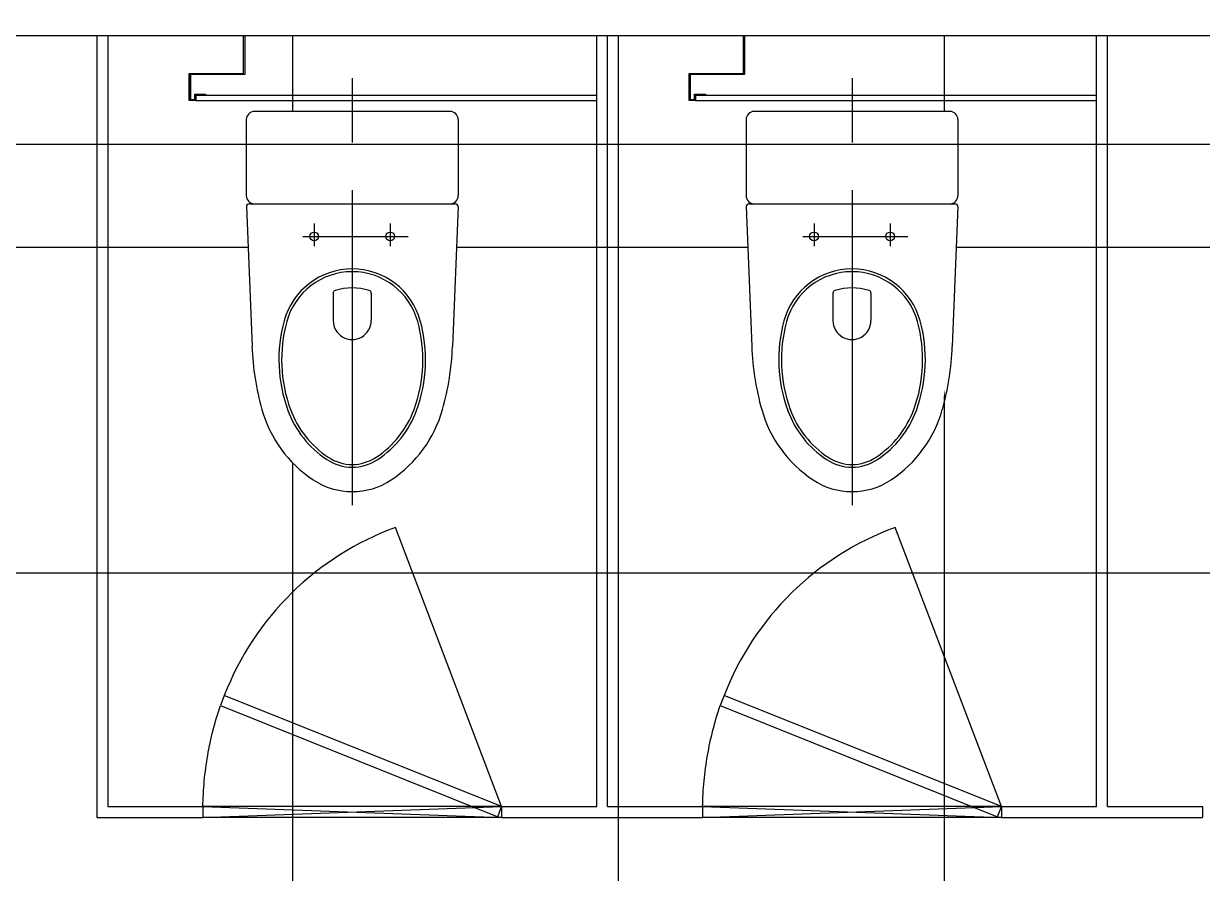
# Model space of a CAD drawing. Header units: millimetres. Extents: x -223175 to 287756, y -120611 to 352956.
# Drawn here: x 135150 to 137320, y 267459 to 269024 of the extents above; entities that cross this region are included whole.
import ezdxf
from ezdxf.lldxf.tags import DXFTag

# ---------------------------------------------------------------- set-up
doc = ezdxf.new("R2010")
doc.units = ezdxf.units.MM
doc.header["$LTSCALE"] = 50
doc.set_wipeout_variables(frame=1)
doc.linetypes.add('$0$CENTERX2', pattern=[101.6, 63.5, -12.7, 12.7, -12.7])
for name, color, linetype in [('F-BATH', 6, 'Continuous'), ('F-큐비클', 6, 'Continuous'), ('FIN', 5, 'Continuous'), ('I-CL-OPEN', 1, 'Continuous'), ('I-F-HAT', 8, 'Continuous'), ('I-F-WALL-FIN', 141, 'Continuous'), ('I-F-WALL-T-FIN', 5, 'Continuous'), ('I-FL-DOOR', 4, 'Continuous'), ('I-SOLID(제외영역)', 253, 'Continuous'), ('I-입면마감표시', 30, 'Continuous'), ('XREF 평면도$0$F_HAT', 8, 'Continuous')]:
    doc.layers.add(name, color=color, linetype=linetype)
tags = doc.linetypes.add('HIDD', pattern=[0.7, 0.4, -0.3]).pattern_tags.tags
tags[6:7] = [DXFTag(74, 4), DXFTag(75, 0), DXFTag(340, '0'), DXFTag(46, 1.0), DXFTag(50, 0.0), DXFTag(44, 0.0), DXFTag(45, 0.0)]
tags[4:5] = [DXFTag(74, 4), DXFTag(75, 0), DXFTag(340, '0'), DXFTag(46, 1.0), DXFTag(50, 0.0), DXFTag(44, 0.0), DXFTag(45, 0.0)]

# ---------------------------------------------------------------- blocks, each defined once
blk = doc.blocks.new('C209300C')
at = {"layer": 'F-BATH', "ltscale": 300}
blk.add_line((0, -180), (0, 180), dxfattribs=at)
at = {"ltscale": 300}
blk.add_wipeout([(20, -80), (20, -180), (20, -180), (24.4, -190.6), (35, -195), (135, -195), (167.8, -195), (207, -194.2), (470.5, -183.5), (560, -168.6), (595.2, -157.1), (633.1, -136.9), (674.4, -102.2), (698.4, -71.7), (717.8, -23.9), (717.8, 23.9), (694.7, 77.2), (642.1, 130.7), (578.5, 163.3), (452.6, 184.5), (281, 191.3), (195, 194.7), (153.8, 195), (49.5, 195), (35, 195), (24.4, 190.6), (20, 180), (20, 167)], dxfattribs=at)
at = {"layer": 'F-BATH', "ltscale": 300}
for p, q in [((20, 180), (20, -180)), ((35, 195), (175, 195)), ((190, -189.7), (190, 189.7)), ((195.2, 194.7), (452.6, 184.5)), ((226.1, 70.1), (267.8, 70.1)), ((354.6, 34.9), (405, 34.9)), ((-41.3, 0), (76.9, 0)), ((354.6, -35.1), (405, -35.1)), ((226.1, -70), (267.8, -70)), ((35, -195), (175, -195)), ((195.2, -194.7), (452.6, -184.5))]:
    blk.add_line(p, q, dxfattribs=at)
at = {"layer": 'F-BATH', "color": 1, "ltscale": 300}
for p, q in [((250, -90.8), (250, 102.8)), ((165.2, 0), (745.1, 0))]:
    blk.add_line(p, q, dxfattribs=at)
at = {"layer": 'F-BATH', "ltscale": 300}
for centre in [(250, 70), (250, -70)]:
    blk.add_circle(centre, 8, dxfattribs=at)
for centre, radius, start, end in [((35, 180), 15, 90, 180), ((175, 180), 15, 0, 90), ((195, 189.7), 5, 87.8183, 180), ((433.6, -315.1), 500, 74.3094, 87.8183), ((506.6, -55.2), 230, 33.4935, 74.3094), ((477.2, -135), 270, 69.7956, 105.43), ((440, 0), 130, 105.43, 254.6407), ((440, 0), 125, 105.43, 254.6407), ((477.2, -135), 265, 69.7956, 105.43), ((506.6, -55.2), 180, 33.4935, 69.7956), ((506.6, -55.2), 185, 33.4935, 69.7956), ((590, 0), 130, 326.5065, 33.4935), ((590, 0), 80, 326.5065, 33.4935), ((590, 0), 85, 326.5065, 33.4935), ((450, -0.1), 105, 162.5424, 197.4576), ((354.6, 29.9), 5, 90, 162.5424), ((405, -0.1), 35, 270, 90), ((354.6, -30.1), 5, 197.4576, 270), ((506.6, 55.2), 180, 290.0712, 326.5065), ((506.6, 55.2), 185, 290.0712, 326.5065), ((506.6, 55.2), 230, 285.6906, 326.5065), ((477.2, 135), 270, 254.57, 290.2044), ((477.2, 135), 265, 254.57, 290.2044), ((433.6, 315.1), 500, 272.1817, 285.6906), ((35, -180), 15, 180, 270), ((175, -180), 15, 270, 0), ((195, -189.7), 5, 180, 272.1816)]:
    blk.add_arc(centre, radius, start, end, dxfattribs=at)
blk = doc.blocks.new('600도어')
at = {"layer": 'I-CL-OPEN'}
blk.add_lwpolyline([(12624.9, 269151.7), (13174.9, 269151.7), (12624.9, 269131.7), (13174.9, 269131.7), (12624.9, 269151.7)], dxfattribs=at)
at = {"layer": 'I-FL-DOOR', "color": 252, "linetype": 'HIDD', "ltscale": 200}
blk.add_line((12624.9, 269151.7), (12820.4, 269665.8), dxfattribs=at)
blk.add_lwpolyline([(12820.4, 269665.8, -0.215778), (13135.4, 269356.4)], format="xyb", dxfattribs=at)
at = {"layer": 'I-FL-DOOR', "color": 4}
blk.add_lwpolyline([(12624.9, 269151.7), (13135.4, 269356.4), (13142.6, 269337.7), (12632.1, 269133)], close=True, dxfattribs=at)
at = {"layer": 'I-FL-DOOR', "color": 1, "linetype": '$0$CENTERX2', "ltscale": 2}
blk.add_lwpolyline([(13142.6, 269337.7, -0.077173), (13174.9, 269151.7)], format="xyb", dxfattribs=at)

msp = doc.modelspace()

# ---------------------------------------------------------------- hatches: boundary and pattern name
at = {"layer": 'I-F-HAT'}
h = msp.add_hatch(dxfattribs=at)
h.set_pattern_fill('NET600-600', color=252)
h.set_pattern_definition([(0, (138044.9, 266211.7), (0, 600), []), (90, (138044.9, 266211.7), (-600, 4e-14), [])])
h.paths.add_polyline_path([(133954.9138, 269001.6924), (133954.9138, 268731.6924), (133874.9138, 268731.6924), (133874.9138, 267711.6924), (133954.9138, 267711.6924), (133954.9138, 266811.6924), (135284.9138, 266811.6924), (135284.9138, 266311.6924), (138044.9138, 266311.6924), (138044.9138, 269001.6272)])
at = {"layer": 'I-SOLID(제외영역)', "ltscale": 0.5}
h = msp.add_hatch(color=253, dxfattribs=at)
h.dxf.hatch_style = 1
h.paths.add_polyline_path([(107817.9932, 312724.6809), (107817.9932, 244617.0602), (184614.5896, 244617.0602), (184614.5896, 312724.6809)])
h.paths.add_polyline_path([(143274.9138, 271631.6924), (140474.9138, 271631.6924), (140474.9138, 278831.6924), (143274.9138, 278831.6924), (143274.9138, 284356.6924), (147974.9138, 284356.6924), (147974.9138, 283111.6924), (148824.9138, 283111.6924), (148824.9138, 278581.6924), (146104.9138, 278581.6924), (146104.9138, 278331.6924), (154149.9138, 278331.6924), (154149.9138, 276381.6924), (166174.9138, 276381.6924), (166174.9138, 273881.6924), (154149.9138, 273881.6924), (154149.9138, 272131.6924), (145764.9138, 272131.6924), (145764.9138, 271881.6924), (148624.9138, 271881.6924), (148574.9138, 271756.6924), (148574.9138, 267351.6924), (147974.9138, 267351.6924), (147974.9138, 266231.6924), (145564.9138, 266231.6924), (145564.9138, 265981.6924), (143274.9138, 265981.6924), (143274.9138, 266231.6924)], flags=16)
h.paths.add_polyline_path([(132374.9138, 271631.6924), (137044.9138, 271631.6924), (137044.9138, 270991.6924), (137274.9138, 270991.6924), (137274.9138, 269231.6924), (138074.9138, 269231.6924), (138074.9138, 265981.6924), (133724.9138, 265981.6924), (133724.9138, 269031.6924), (132374.9138, 269031.6924)], flags=16)
at = {"layer": 'XREF 평면도$0$F_HAT', "ltscale": 10}
h = msp.add_hatch(dxfattribs=at)
h.set_pattern_fill('EARTH', color=256, scale=200, style=0)
h.set_pattern_definition([(0, (-162118.8, 210702.1), (1270, 1270), [1270, -1270]), (0, (-162118.8, 211178.4), (1270, 1270), [1270, -1270]), (0, (-162118.8, 211654.6), (1270, 1270), [1270, -1270]), (90, (-161960.1, 211813.4), (-1270, 1270), [1270, -1270]), (90, (-161483.8, 211813.4), (-1270, 1270), [1270, -1270]), (90, (-161007.6, 211813.4), (-1270, 1270), [1270, -1270])])
edge = h.paths.add_edge_path()
edge.add_arc((122303.7168, 296707.3663), 6000, 90, 180, ccw=False)
edge.add_line((122303.7168, 302707.3663), (165827.6734, 302707.3663))
edge.add_arc((165827.6734, 296707.3663), 6000, 7.60009137, 90, ccw=False)
edge.add_line((171774.9654, 297500.9141), (172788.1157, 290234.6073))
edge.add_line((172788.1157, 290234.6073), (178227.6237, 258587.7343))
edge.add_line((178227.6237, 258587.7343), (179127.1938, 254142.4001))
edge.add_arc((169203.4195, 252731.001), 10023.6392, 270.05453158, 8.09454977, ccw=False)
edge.add_line((169212.9595, 242707.3663), (169212.9595, 242607.3663))
edge.add_line((169212.9595, 242607.3663), (122303.7168, 242607.3663))
edge.add_line((122303.7168, 247707.3663), (122303.7168, 242707.3663))
edge.add_arc((122303.7168, 248707.3663), 6000, 180, 270, ccw=False)
edge.add_line((116303.7168, 248707.3663), (116309.7336, 266200.3281))
edge.add_arc((122288.1993, 266344.9108), 5980.2137, 125.6384541, 181.385366, ccw=False)
edge.add_line((118803.7168, 271205.0896), (118803.7168, 254450.007))
edge.add_line((118803.7168, 254450.007), (123023.5841, 250204.7065))
edge.add_line((123023.5841, 250204.7065), (171064.5974, 250204.7065))
edge.add_line((171064.5974, 250204.7065), (176114.5896, 256405.3162))
edge.add_line((176114.5896, 256405.3162), (169292.7739, 297201.4016))
edge.add_line((169292.7739, 297201.4016), (165913.8508, 300207.3663))
edge.add_line((165913.8508, 300207.3663), (123023.5841, 300226.1632))
edge.add_line((123023.5841, 300226.1632), (118808.5174, 295969.5262))
edge.add_line((118808.5174, 295969.5262), (118803.7168, 279258.2952))
edge.add_arc((122339.6839, 284163.5339), 6046.8529, 183.43849468, 234.21385338, ccw=False)
edge.add_line((116303.7168, 283800.8616), (116303.7168, 296707.3663))

# ---------------------------------------------------------------- linework, layer by layer
at = {"layer": 'F-큐비클', "ltscale": 300}
for p, q in [((136204.9138, 267581.6924), (136204.9138, 269001.6924)), ((136224.9138, 267581.6924), (136224.9138, 269001.6924)), ((137124.9138, 267581.6924), (137124.9138, 269001.6924)), ((137144.9138, 267581.6924), (137144.9138, 269001.6924))]:
    msp.add_line(p, q, dxfattribs=at)
at = {"layer": 'F-큐비클'}
for p, q in [((135479.9138, 267581.6924), (135479.9138, 267561.6924)), ((136029.9138, 267581.6924), (136029.9138, 267561.6924)), ((136399.9138, 267581.6924), (136399.9138, 267561.6924)), ((136949.9138, 267581.6924), (136949.9138, 267561.6924)), ((137319.9138, 267581.6924), (137319.9138, 267561.6924))]:
    msp.add_line(p, q, dxfattribs=at)
at = {"layer": 'F-큐비클', "ltscale": 300}
for points in [[(135284.9138, 269001.6924), (135284.9138, 267561.6924), (135479.9138, 267561.6924)], [(135304.9138, 269001.6924), (135304.9138, 267581.6924), (135479.9138, 267581.6924)], [(136029.9138, 267581.6924), (136204.9138, 267581.6924)], [(136029.9138, 267561.6924), (136399.9138, 267561.6924)], [(136224.9138, 267581.6924), (136399.9138, 267581.6924)], [(136949.9138, 267581.6924), (137124.9138, 267581.6924)], [(136949.9138, 267561.6924), (137319.9138, 267561.6924)], [(137144.9138, 267581.6924), (137319.9138, 267581.6924)]]:
    msp.add_lwpolyline(points, dxfattribs=at)
at = {"layer": 'FIN', "color": 6}
msp.add_line((133954.9138, 269001.6924), (138044.9138, 269001.6924), dxfattribs=at)
at = {"layer": 'I-F-WALL-T-FIN', "ltscale": 0.5}
for p, q in [((135454.9138, 268931.6924), (135454.9138, 268881.6924)), ((136374.9138, 268931.6924), (136374.9138, 268881.6924))]:
    msp.add_line(p, q, dxfattribs=at)

# ---------------------------------------------------------------- block references
at = {"xscale": -1}
for p in [(148654.8275, -1570), (149574.8275, -1570)]:
    msp.add_blockref('600도어', p, dxfattribs=at)

# ---------------------------------------------------------------- next in the draw order: block references
at = {"layer": 'F-BATH', "rotation": 270}
for p in [(135754.914, 268881.6924), (136674.914, 268881.6924)]:
    msp.add_blockref('C209300C', p, dxfattribs=at)

# ---------------------------------------------------------------- next in the draw order: linework, layer by layer
at = {"layer": 'I-F-WALL-FIN', "color": 4}
for points in [[(135556.9138, 269001.6924), (135556.9138, 268929.6924), (135456.9138, 268929.6924), (135456.9138, 268883.6924), (135464.9138, 268883.6924), (135464.9138, 268893.6924), (135484.9138, 268893.6924), (135484.9138, 268891.6924), (135466.9138, 268891.6924), (135466.9138, 268881.6924), (135454.9138, 268881.6924), (135454.9138, 268931.6924), (135554.9138, 268931.6924), (135554.9138, 269001.6924)], [(136476.9138, 269001.6924), (136476.9138, 268929.6924), (136376.9138, 268929.6924), (136376.9138, 268883.6924), (136384.9138, 268883.6924), (136384.9138, 268893.6924), (136404.9138, 268893.6924), (136404.9138, 268891.6924), (136386.9138, 268891.6924), (136386.9138, 268881.6924), (136374.9138, 268881.6924), (136374.9138, 268931.6924), (136474.9138, 268931.6924), (136474.9138, 269001.6924)]]:
    msp.add_lwpolyline(points, dxfattribs=at)
at = {"layer": 'I-F-WALL-T-FIN', "ltscale": 0.5}
for p, q in [((135454.9138, 268931.6924), (135554.9138, 268931.6924)), ((136374.9138, 268931.6924), (136474.9138, 268931.6924)), ((135466.9138, 268891.6924), (136204.9175, 268891.6924)), ((136386.9138, 268891.6924), (137124.9175, 268891.6924)), ((135466.9138, 268881.6924), (136204.9175, 268881.6924)), ((136386.9138, 268881.6924), (137124.9175, 268881.6924))]:
    msp.add_line(p, q, dxfattribs=at)
at = {"layer": 'I-입면마감표시'}
msp.add_lwpolyline([(134154.9138, 268531.6924), (134154.9138, 268801.6924), (137844.9138, 268801.6924), (137844.9138, 266411.6924), (135484.9138, 266411.6924)], dxfattribs=at)

doc.saveas('drawing.dxf')
